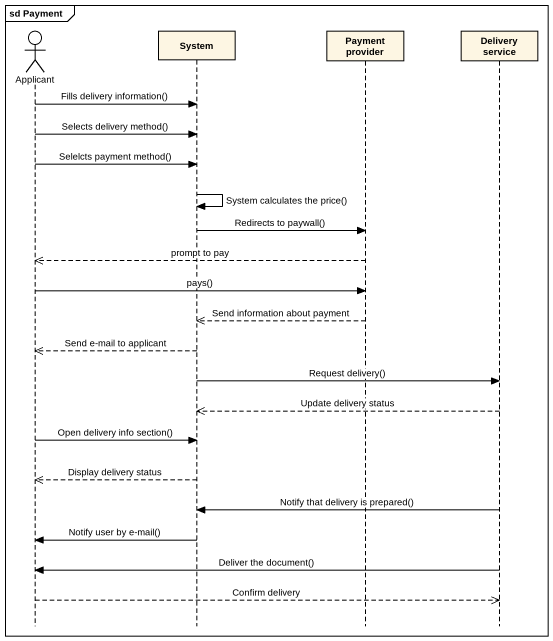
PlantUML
@startuml
mainframe sd Payment
hide footbox
actor Applicant
participant System
participant "Payment provider" as Payment_provider
participant "Delivery service" as Delivery_service

Applicant -> System : Fills delivery information()
Applicant -> System : Selects delivery method()
Applicant -> System : Selelcts payment method()
System -> System : System calculates the price()
System -> Payment_provider : Redirects to paywall()
Payment_provider -->> Applicant : prompt to pay
Applicant -> Payment_provider : pays()
Payment_provider -->> System : Send information about payment
System -->> Applicant : Send e-mail to applicant
System -> Delivery_service : Request delivery()
Delivery_service -->> System : Update delivery status
Applicant -> System : Open delivery info section()
System -->> Applicant : Display delivery status
Delivery_service -> System : Notify that delivery is prepared()
System -> Applicant : Notify user by e-mail()
Delivery_service -> Applicant : Deliver the document()
Applicant -->> Delivery_service : Confirm delivery
@enduml
